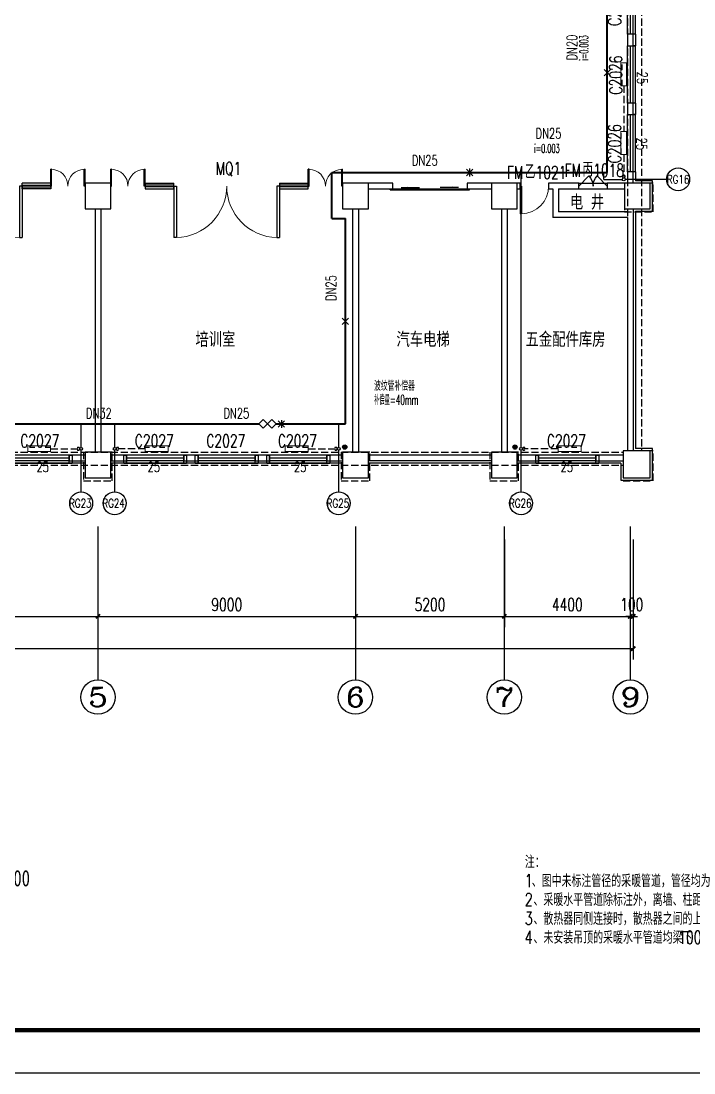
# Model space of a CAD drawing. Extents: x -37230 to 424755, y -141014 to 127947.
# Drawn here: x 285978 to 309491, y -3727 to 33030 of the extents above; entities that cross this region are included whole.
import ezdxf
from ezdxf.enums import TextEntityAlignment as Align

# ---------------------------------------------------------------- set-up
doc = ezdxf.new("R2010")
doc.units = 0
doc.header["$LTSCALE"] = 1000
doc.header["$MEASUREMENT"] = 0
doc.linetypes.add('DASH', pattern=[0.35, 0.25, -0.1])
for name, color, linetype in [('AXIS', 3, 'Continuous'), ('AXIS_TEXT', 7, 'Continuous'), ('COLUMN', 8, 'Continuous'), ('DIM-暖供水', 3, 'Continuous'), ('DIM_SYMB', 3, 'Continuous'), ('PIPE-暖供支管', 4, 'Continuous'), ('PIPE-暖回支管', 4, 'DASH'), ('S_GROUND(给排水)', 143, 'Continuous'), ('S_SURFACE(面层)', 62, 'Continuous'), ('SURFACE', 5, 'Continuous'), ('TH-散热器', 4, 'Continuous'), ('TH_TEXT', 7, 'Continuous'), ('TWT_TITLE', 7, 'Continuous'), ('VALVE-暖供水', 7, 'Continuous'), ('VPIPE-暖供支管', 4, 'Continuous'), ('WINDOW_TEXT', 8, 'Continuous'), ('暖通底图', 8, 'Continuous'), ('设备以及附件层', 7, 'Continuous')]:
    doc.layers.add(name, color=color, linetype=linetype)
doc.layers.add('PIPE-暖供水', color=1, linetype='Continuous', lineweight=40)
doc.styles.add('-宋体', font='', dxfattribs={"width": 0.75})
doc.styles.add('_TCH_AXIS', font='COMPLEX', dxfattribs={"bigfont": 'GBCBIG'})
doc.styles.add('_TCH_DIM', font='SIMPLEX', dxfattribs={"bigfont": 'GBCBIG'})
doc.styles.add('_TCH_DIM_T3', font='SIMPLEX', dxfattribs={"width": 0.705882, "bigfont": 'GBCBIG'})
doc.styles.add('_TCH_WINDOW', font='SIMPLEX', dxfattribs={"height": 3.5, "bigfont": 'GBCBIG'})
doc.styles.add('_THVAC_DIM', font='SIMPLEX', dxfattribs={"width": 0.8, "height": 3.5, "bigfont": 'HZTXT'})
doc.styles.add('_THVAC_SERIAL', font='COMPLEX', dxfattribs={"width": 0.8, "height": 3.5, "bigfont": 'HZTXT'})
doc.styles.add('COMPLEX', font='COMPLEX')
doc.styles.add('DIM_FONT', font='SIMPLEX', dxfattribs={"width": 0.7, "bigfont": 'GBCBIG'})
doc.styles.get('-宋体').set_extended_font_data('SimSun')
doc.dimstyles.new('_TCH_ARCH&&150', dxfattribs={"dimscale": 1.5, "dimtxt": 350, "dimasz": 100, "dimexe": 250, "dimexo": 300, "dimgap": 100, "dimtad": 1, "dimdec": 0, "dimzin": 0, "dimdsep": 46, "dimtxsty": 'DIM_FONT', "dimblk": 'ARCHTICK', "dimcen": 0.09, "dimclrt": 7, "dimazin": 2, "dimtfac": 1, "dimtdec": 0, "dimtix": 1, "dimtmove": 2, "dimatfit": 3, "dimfxl": 0, "dimtolj": 1, "dimtzin": 0, "dimarcsym": 0})

# ---------------------------------------------------------------- blocks, each defined once
blk = doc.blocks.new('DSAAAAAAAAAAAHHHHHHHHHHDSAAAAAACCE')
at = {"layer": 'S_SURFACE(面层)', "linetype": 'DASH'}
for p, q in [((117191, 144939), (116191, 144939)), ((116191, 144939), (116191, 143939)), ((117191, 143939), (117191, 144939)), ((116191, 143939), (117191, 143939)), ((98291, 135539), (97291, 135539)), ((97291, 135539), (97291, 134539)), ((98291, 134539), (98291, 135539)), ((107291, 135539), (106291, 135539)), ((106291, 135539), (106291, 134539)), ((107291, 134539), (107291, 135539)), ((112491, 135539), (111491, 135539)), ((111491, 135539), (111491, 134539)), ((112491, 134539), (112491, 135539)), ((117191, 135589), (116141, 135589)), ((116141, 135589), (116141, 134539)), ((117191, 134539), (117191, 135589)), ((97291, 134539), (98291, 134539)), ((106291, 134539), (107291, 134539)), ((111491, 134539), (112491, 134539)), ((116141, 134539), (117191, 134539))]:
    blk.add_line(p, q, dxfattribs=at)
blk = doc.blocks.new('geipaishuiguan')
at = {"layer": 'S_GROUND(给排水)'}
for p, q in [((-50313, 82116), (-50313, 81971)), ((-50275, 82043), (-50313, 82043)), ((-50275, 82116), (-50275, 81971))]:
    blk.add_line(p, q, dxfattribs=at)
for radius in [75, 50]:
    blk.add_circle((-50294, 82043), radius, dxfattribs=at)
blk = doc.blocks.new('gouzaozhuyi')
at = {"layer": 'COLUMN'}
blk.add_lwpolyline([(-113223, -21566), (-113223, -21866), (-113323, -21866), (-113323, -21566), (-113223, -21566)], dxfattribs=at)
blk = doc.blocks.new('_ArchTick')
at = {"color": 0, "linetype": 'ByBlock', "const_width": 0.4}
blk.add_lwpolyline([(-0.5, -0.5), (0.5, 0.5)], dxfattribs=at)
blk = doc.blocks.new('*D78')
at = {"layer": 'AXIS', "color": 0, "lineweight": -2}
for p, q in [((88791, 14915), (88791, 11852)), ((97791, 14915), (97791, 11852)), ((88791, 12227), (97791, 12227))]:
    blk.add_line(p, q, dxfattribs=at)
at = {"layer": 'Defpoints', "color": 0}
for p in [(88791, 15365), (97791, 15365), (97791, 12227)]:
    blk.add_point(p, dxfattribs=at)
at = {"layer": 'AXIS', "color": 0, "lineweight": -2, "xscale": 150, "yscale": 150, "zscale": 150, "rotation": 180}
blk.add_blockref('_ArchTick', (88791, 12227), dxfattribs=at)
at = {"layer": 'AXIS', "color": 0, "lineweight": -2, "xscale": 150, "yscale": 150, "zscale": 150}
blk.add_blockref('_ArchTick', (97791, 12227), dxfattribs=at)
at = {"layer": 'AXIS', "color": 7, "insert": (93291, 12639), "char_height": 446.2, "attachment_point": 5, "style": '_TCH_DIM_T3'}
blk.add_mtext('\\A1;9000', dxfattribs=at)
blk = doc.blocks.new('*D79')
at = {"layer": 'AXIS', "color": 0, "lineweight": -2}
for p, q in [((97791, 14915), (97791, 11852)), ((106791, 14915), (106791, 11852)), ((97791, 12227), (106791, 12227))]:
    blk.add_line(p, q, dxfattribs=at)
at = {"layer": 'Defpoints', "color": 0}
for p in [(97791, 15365), (106791, 15365), (106791, 12227)]:
    blk.add_point(p, dxfattribs=at)
at = {"layer": 'AXIS', "color": 0, "lineweight": -2, "xscale": 150, "yscale": 150, "zscale": 150, "rotation": 180}
blk.add_blockref('_ArchTick', (97791, 12227), dxfattribs=at)
at = {"layer": 'AXIS', "color": 0, "lineweight": -2, "xscale": 150, "yscale": 150, "zscale": 150}
blk.add_blockref('_ArchTick', (106791, 12227), dxfattribs=at)
at = {"layer": 'AXIS', "color": 7, "insert": (102291, 12639), "char_height": 446.2, "attachment_point": 5, "style": '_TCH_DIM_T3'}
blk.add_mtext('\\A1;9000', dxfattribs=at)
blk = doc.blocks.new('*D80')
at = {"layer": 'AXIS', "color": 0, "lineweight": -2}
for p, q in [((106791, 14915), (106791, 11852)), ((111991, 14915), (111991, 11852)), ((106791, 12227), (111991, 12227))]:
    blk.add_line(p, q, dxfattribs=at)
at = {"layer": 'Defpoints', "color": 0}
for p in [(106791, 15365), (111991, 15365), (111991, 12227)]:
    blk.add_point(p, dxfattribs=at)
at = {"layer": 'AXIS', "color": 0, "lineweight": -2, "xscale": 150, "yscale": 150, "zscale": 150, "rotation": 180}
blk.add_blockref('_ArchTick', (106791, 12227), dxfattribs=at)
at = {"layer": 'AXIS', "color": 0, "lineweight": -2, "xscale": 150, "yscale": 150, "zscale": 150}
blk.add_blockref('_ArchTick', (111991, 12227), dxfattribs=at)
at = {"layer": 'AXIS', "color": 7, "insert": (109391, 12639), "char_height": 446.2, "attachment_point": 5, "style": '_TCH_DIM_T3'}
blk.add_mtext('\\A1;5200', dxfattribs=at)
blk = doc.blocks.new('*D81')
at = {"layer": 'AXIS', "color": 0, "lineweight": -2}
for p, q in [((111991, 14915), (111991, 11852)), ((116391, 14915), (116391, 11852)), ((111991, 12227), (116391, 12227))]:
    blk.add_line(p, q, dxfattribs=at)
at = {"layer": 'Defpoints', "color": 0}
for p in [(111991, 15365), (116391, 15365), (116391, 12227)]:
    blk.add_point(p, dxfattribs=at)
at = {"layer": 'AXIS', "color": 0, "lineweight": -2, "xscale": 150, "yscale": 150, "zscale": 150, "rotation": 180}
blk.add_blockref('_ArchTick', (111991, 12227), dxfattribs=at)
at = {"layer": 'AXIS', "color": 0, "lineweight": -2, "xscale": 150, "yscale": 150, "zscale": 150}
blk.add_blockref('_ArchTick', (116391, 12227), dxfattribs=at)
at = {"layer": 'AXIS', "color": 7, "insert": (114191, 12639), "char_height": 446.2, "attachment_point": 5, "style": '_TCH_DIM_T3'}
blk.add_mtext('\\A1;4400', dxfattribs=at)
blk = doc.blocks.new('*D82')
at = {"layer": 'AXIS', "color": 0, "lineweight": -2}
for p, q in [((116391, 14915), (116391, 11852)), ((116491, 14915), (116491, 11852)), ((116391, 12227), (116241, 12227)), ((116391, 12227), (116491, 12227)), ((116491, 12227), (116641, 12227))]:
    blk.add_line(p, q, dxfattribs=at)
at = {"layer": 'Defpoints', "color": 0}
for p in [(116391, 15365), (116491, 15365), (116491, 12227)]:
    blk.add_point(p, dxfattribs=at)
at = {"layer": 'AXIS', "color": 0, "lineweight": -2, "xscale": 150, "yscale": 150, "zscale": 150}
blk.add_blockref('_ArchTick', (116391, 12227), dxfattribs=at)
at = {"layer": 'AXIS', "color": 0, "lineweight": -2, "xscale": 150, "yscale": 150, "zscale": 150, "rotation": 180}
blk.add_blockref('_ArchTick', (116491, 12227), dxfattribs=at)
at = {"layer": 'AXIS', "color": 7, "insert": (116441, 12639), "char_height": 446.2, "attachment_point": 5, "style": '_TCH_DIM_T3'}
blk.add_mtext('\\A1;100', dxfattribs=at)
blk = doc.blocks.new('*D83')
at = {"layer": 'AXIS', "color": 0, "lineweight": -2}
for p, q in [((67091, 14915), (67091, 10723)), ((116491, 14915), (116491, 10723)), ((67091, 11098), (116491, 11098))]:
    blk.add_line(p, q, dxfattribs=at)
at = {"layer": 'Defpoints', "color": 0}
for p in [(67091, 15365), (116491, 15365), (116491, 11098)]:
    blk.add_point(p, dxfattribs=at)
at = {"layer": 'AXIS', "color": 0, "lineweight": -2, "xscale": 150, "yscale": 150, "zscale": 150, "rotation": 180}
blk.add_blockref('_ArchTick', (67091, 11098), dxfattribs=at)
at = {"layer": 'AXIS', "color": 0, "lineweight": -2, "xscale": 150, "yscale": 150, "zscale": 150}
blk.add_blockref('_ArchTick', (116491, 11098), dxfattribs=at)
at = {"layer": 'AXIS', "color": 7, "insert": (91791, 11510), "char_height": 446.2, "attachment_point": 5, "style": '_TCH_DIM_T3'}
blk.add_mtext('\\A1;49400', dxfattribs=at)
blk = doc.blocks.new('_AXISO')
blk.add_circle((0, 0), 0.5)
at = {"layer": 'AXIS_TEXT', "style": 'COMPLEX', "width": 1.041667}
blk.add_attdef('A', text='', height=0.56, dxfattribs=at).set_placement((-0.25, -0.28), (0.25, -0.28), align=Align.FIT)
blk = doc.blocks.new('我')
at = {"layer": 'TWT_TITLE'}
blk.add_lwpolyline([(-144001, -68537), (-54901, -68537), (-54901, -5537), (-144001, -5537)], close=True, dxfattribs=at)
at = {"layer": 'TWT_TITLE', "const_width": 150}
blk.add_lwpolyline([(-140251, -67037), (-56401, -67037), (-56401, -7037), (-140251, -7037)], close=True, dxfattribs=at)
blk = doc.blocks.new('$DorLib2D$00000116')
at = {"color": 0}
for p, q in [((-0.5, 0), (-0.146, 0.354)), ((0.5, 0), (0.146, 0.354))]:
    blk.add_line(p, q, dxfattribs=at)
for centre, start, end in [((-0.5, 0), 0, 45), ((0.5, 0), 135, 180)]:
    blk.add_arc(centre, 0.5, start, end, dxfattribs=at)
blk = doc.blocks.new('$DorLib2D$00000001')
for p, q in [((0.45, 0.975), (0.5, 0.975)), ((0.45, 0), (0.45, 0.975)), ((0.5, 0), (0.5, 0.975)), ((0.5, 0), (0.45, 0))]:
    blk.add_line(p, q)
at = {"lineweight": 13}
blk.add_arc((0.475, 0), 0.975, 91.4693, 180, dxfattribs=at)
blk = doc.blocks.new('$DorLib2D$00000130')
at = {"color": 0, "linetype": 'Continuous'}
for p, q in [((-0.533, 0.66), (-0.533, 0.513)), ((0, 0.66), (-0.533, 0.66)), ((0, 0.513), (0, 0.66)), ((0.533, 0.66), (0, 0.66)), ((0.533, 0.66), (0.533, 0.513)), ((0, 0.513), (-0.533, 0.513)), ((0.533, 0.513), (0, 0.513)), ((-0.385, 0.269), (-0.14, 0.269)), ((-0.385, 0.269), (-0.3, 0.214)), ((-0.3, 0.214), (-0.3, 0.269)), ((0.385, 0.269), (0.14, 0.269)), ((0.3, 0.214), (0.3, 0.269)), ((0.385, 0.269), (0.3, 0.214))]:
    blk.add_line(p, q, dxfattribs=at)
blk = doc.blocks.new('$WINLIB2D$00000001')
at = {"color": 0}
for points in [[(-0.5, 0.5), (-0.5, -0.5)], [(-0.5, 0.5), (0.5, 0.5)], [(0.5, -0.5), (0.5, 0.5)], [(0.5, 0.167), (-0.5, 0.167)], [(0.5, -0.167), (-0.5, -0.167)], [(-0.5, -0.5), (0.5, -0.5)]]:
    blk.add_lwpolyline(points, dxfattribs=at)
blk = doc.blocks.new('_FZH')
blk.add_lwpolyline([(-0.5, -0.5), (0.5, -0.5), (0.5, 0.5), (-0.5, 0.5)], close=True)
blk = doc.blocks.new('$DorLib2D$00000002')
for p, q in [((-0.5, 0), (-0.5, 0.4875)), ((-0.475, 0.4875), (-0.5, 0.4875)), ((-0.475, 0), (-0.475, 0.4875)), ((0.475, 0), (0.475, 0.4875)), ((0.475, 0.4875), (0.5, 0.4875)), ((0.5, 0), (0.5, 0.4875)), ((-0.5, 0), (-0.475, 0)), ((0.5, 0), (0.475, 0))]:
    blk.add_line(p, q)
at = {"lineweight": 13}
for centre, start, end in [((-0.4875, 0), 0, 88.53072), ((0.4875, 0), 91.46928, 180)]:
    blk.add_arc(centre, 0.4875, start, end, dxfattribs=at)
blk = doc.blocks.new('$VALVE$00000780')
at = {"layer": '设备以及附件层'}
for points in [[(-37, -37), (37, 37)], [(37, -37), (-37, 37)], [(0, 45), (0, -45)]]:
    blk.add_lwpolyline(points, dxfattribs=at)
blk = doc.blocks.new('$VALVE$00000440')
for points in [[(-75, -75), (0, 0), (-75, 75), (-150, 0)], [(75, -75), (150, 0), (75, 75), (0, 0)]]:
    blk.add_lwpolyline(points, close=True)
for p in [(-150, 0), (150, 0)]:
    blk.add_point(p)
blk = doc.blocks.new('i')
at = {"layer": 'AXIS'}
ref = blk.add_blockref('_AXISO', (116391.4, 9405.2), dxfattribs=dict(at, xscale=1200, yscale=1200, zscale=1200))
ref.add_attrib('A', '9', dxfattribs={"layer": 'AXIS_TEXT', "height": 678.8, "style": '_TCH_AXIS', "width": 1.5}).set_placement((116052, 9065.8), (116730.8, 9065.8), align=Align.FIT)
for p1, p2, distance, picture, middle in [((67091.4, 15365.2), (116491.4, 15365.2), -4267.7, '*D83', (91791.4, 11510)), ((88791.4, 15365.2), (97791.4, 15365.2), -3138.6, '*D78', (93291.4, 12639.1)), ((97791.4, 15365.2), (106791.4, 15365.2), -3138.6, '*D79', (102291.4, 12639.1)), ((106791.4, 15365.2), (111991.4, 15365.2), -3138.6, '*D80', (109391.4, 12639.1)), ((111991.4, 15365.2), (116391.4, 15365.2), -3138.6, '*D81', (114191.4, 12639.1)), ((116391.4, 15365.2), (116491.4, 15365.2), -3138.6, '*D82', (116441.4, 12639.1))]:
    dim = blk.add_aligned_dim(p1=p1, p2=p2, distance=distance, dimstyle='_TCH_ARCH&&150', dxfattribs=at)
    dim.commit()
    dim.dimension.update_dxf_attribs({"geometry": picture, "text_midpoint": middle})

msp = doc.modelspace()

# ---------------------------------------------------------------- linework, layer by layer
at = {"color": 3}
for p, q in [((308540.1, 27498.3), (307087, 27498.3, 750)), ((288077.4, 16580.1), (288077.4, 18033.2, 750)), ((289250.3, 16580.1), (289250.3, 18033.2, 750)), ((297077.4, 16580.1), (297077.4, 18033.2, 750)), ((303450.3, 16580.1), (303450.3, 18033.2, 750))]:
    msp.add_line(p, q, dxfattribs=at)
at = {"layer": 'AXIS'}
for p, q in [((288663.8, 15365.2), (288663.8, 10005.2)), ((297663.8, 15365.2), (297663.8, 10005.2)), ((302863.8, 15365.2), (302863.8, 10005.2)), ((307263.8, 15365.2), (307263.8, 10005.2))]:
    msp.add_line(p, q, dxfattribs=at)
at = {"layer": 'DIM-暖供水'}
for points in [[(305900, 32863, 0, 0, 0), (305900, 31563, 53.3, 0, 0), (305900, 31363, 0, 0, 0)], [(305129.4, 28324, 0, 0, 0), (303829.4, 28324, 53.3, 0, 0), (303629.4, 28324, 0, 0, 0)]]:
    msp.add_lwpolyline(points, format="xyseb", dxfattribs=at)
for centre in [(308940.1, 27498.3), (288077.4, 16180.1), (289250.3, 16180.1), (297077.4, 16180.1), (303450.3, 16180.1)]:
    msp.add_circle(centre, 400, dxfattribs=at)
at = {"layer": 'PIPE-暖供支管', "linetype": 'Continuous'}
for p, q in [((303450.3, 18133.2), (303450.3, 27737.5)), ((306343.9, 27498.3), (306343.9, 27737.5)), ((306343.9, 27498.3), (306987, 27498.3)), ((288077.4, 18133.2), (288077.4, 18950.7)), ((289250.3, 18133.2), (289250.3, 18950.7)), ((297077.4, 18133.2), (297077.4, 18950.7))]:
    msp.add_line(p, q, dxfattribs=at)
for centre in [(307037, 27498.3), (307037, 27498.3), (288077.4, 18083.2), (288077.4, 18083.2), (289250.3, 18083.2), (289250.3, 18083.2), (297077.4, 18083.2), (297077.4, 18083.2), (303450.3, 18083.2), (303450.3, 18083.2)]:
    msp.add_circle(centre, 50, dxfattribs=at)
at = {"layer": 'PIPE-暖供水', "linetype": 'Continuous'}
for p, q in [((306463, 27737.5), (306463, 34704.8)), ((296839.9, 26129.8), (296839.9, 27737.5)), ((296839.9, 27737.5), (306463, 27737.5)), ((296839.9, 26129.8), (297312, 26129.8)), ((297312, 18950.7), (297312, 26129.8)), ((258571.8, 18950.7), (294289.1, 18950.7)), ((294889.1, 18950.7), (297312, 18950.7))]:
    msp.add_line(p, q, dxfattribs=at)
at = {"layer": 'PIPE-暖回支管', "linetype": 'DASH'}
for p, q in [((307037, 30765.2), (307037, 29165.2)), ((307037, 28365.2), (307037, 27598.3)), ((287012.7, 18083.2), (287977.4, 18083.2)), ((290315, 18083.2), (289350.3, 18083.2)), ((296012.7, 18083.2), (296977.4, 18083.2)), ((304745.5, 18083.2), (303550.3, 18083.2))]:
    msp.add_line(p, q, dxfattribs=at)
for centre, start, end in [((307037, 27598.3), 135, 45), ((287977.4, 18083.2), 225, 135), ((289350.3, 18083.2), 45, 315), ((296977.4, 18083.2), 225, 135), ((303550.3, 18083.2), 45, 315)]:
    msp.add_arc(centre, 50, start, end, dxfattribs=at)
at = {"layer": 'SURFACE', "color": 8}
for p, q in [((307443.8, 32565.2), (307363.8, 32565.2)), ((307443.8, 32565.2), (307443.8, 32165.2)), ((307443.8, 32165.2), (307363.8, 32165.2)), ((307443.8, 30165.2), (307363.8, 30165.2)), ((307443.8, 30165.2), (307443.8, 29765.2)), ((307443.8, 29765.2), (307363.8, 29765.2)), ((307443.8, 27765.2), (307363.8, 27765.2)), ((307443.8, 27765.2), (307443.8, 27445.2)), ((308043.8, 27445.2), (307443.8, 27445.2)), ((308043.8, 26385.2), (308043.8, 27445.2)), ((307443.8, 26385.2), (307443.8, 26265.2)), ((307443.8, 26385.2), (308043.8, 26385.2)), ((307443.8, 26265.2), (307443.8, 18095.2)), ((308043.8, 18095.2), (307443.8, 18095.2)), ((308043.8, 16985.2), (308043.8, 18095.2)), ((287663.8, 17585.2), (287663.8, 17665.2)), ((289663.8, 17585.2), (289663.8, 17665.2)), ((291663.8, 17585.2), (291663.8, 17665.2)), ((292163.8, 17585.2), (292163.8, 17665.2)), ((294163.8, 17585.2), (294163.8, 17665.2)), ((294663.8, 17585.2), (294663.8, 17665.2)), ((296663.8, 17585.2), (296663.8, 17665.2)), ((304063.8, 17585.2), (304063.8, 17665.2)), ((306063.8, 17585.2), (306063.8, 17665.2)), ((288213.8, 17585.2), (287663.8, 17585.2)), ((289663.8, 17585.2), (289113.8, 17585.2)), ((292163.8, 17585.2), (291663.8, 17585.2)), ((294663.8, 17585.2), (294163.8, 17585.2)), ((297213.8, 17585.2), (296663.8, 17585.2)), ((302413.8, 17585.2), (298113.8, 17585.2)), ((304063.8, 17585.2), (303313.8, 17585.2)), ((306933.8, 17585.2), (306063.8, 17585.2)), ((306933.8, 17585.2), (306933.8, 16985.2)), ((306933.8, 16985.2), (308043.8, 16985.2))]:
    msp.add_line(p, q, dxfattribs=at)
at = {"layer": 'TH-散热器', "color": 3, "const_width": 35}
for points in [[(306937, 31565.2), (306937, 30765.2), (307137, 30765.2), (307137, 31565.2)], [(306937, 29165.2), (306937, 28365.2), (307137, 28365.2), (307137, 29165.2)], [(286212.7, 17983.2), (287012.7, 17983.2), (287012.7, 18183.2), (286212.7, 18183.2)], [(291115, 18183.2), (290315, 18183.2), (290315, 17983.2), (291115, 17983.2)], [(295212.7, 17983.2), (296012.7, 17983.2), (296012.7, 18183.2), (295212.7, 18183.2)], [(305545.5, 18183.2), (304745.5, 18183.2), (304745.5, 17983.2), (305545.5, 17983.2)]]:
    msp.add_lwpolyline(points, close=True, dxfattribs=at)
at = {"layer": 'VPIPE-暖供支管', "linetype": 'Continuous'}
for centre in [(307037, 27498.3), (289250.3, 18083.2), (297077.4, 18083.2), (303450.3, 18083.2)]:
    msp.add_circle(centre, 50, dxfattribs=at)
at = {"layer": '暖通底图', "color": 8, "linetype": 'DASH'}
for p, q in [((307163.8, 44315.2), (307163.8, 18015.2)), ((307663.8, 44315.2), (307663.8, 18015.2)), ((258313.8, 17965.2), (307013.8, 17965.2)), ((258313.8, 17515.2), (307013.8, 17515.2))]:
    msp.add_line(p, q, dxfattribs=at)
at = {"layer": '暖通底图', "color": 8}
for p, q in [((307163.8, 32565.2), (307163.8, 32165.2)), ((307363.8, 32565.2), (307163.8, 32565.2)), ((307363.8, 32165.2), (307363.8, 32565.2)), ((307163.8, 32165.2), (307363.8, 32165.2)), ((307163.8, 30165.2), (307163.8, 29765.2)), ((307363.8, 30165.2), (307163.8, 30165.2)), ((307363.8, 29765.2), (307363.8, 30165.2)), ((307163.8, 29765.2), (307363.8, 29765.2)), ((307363.8, 27765.2), (307163.8, 27765.2)), ((307163.8, 27765.2), (307163.8, 27365.2)), ((307363.8, 27365.2), (307363.8, 27765.2)), ((298963.8, 27365.2), (298113.8, 27365.2)), ((298963.8, 27165.2), (298963.8, 27365.2)), ((302413.8, 27365.2), (301563.8, 27365.2)), ((301563.8, 27365.2), (301563.8, 27165.2)), ((303413.8, 27365.2), (303313.8, 27365.2)), ((303413.8, 27165.2), (303413.8, 27365.2)), ((304663.8, 27365.2), (304413.8, 27365.2)), ((304413.8, 27365.2), (304413.8, 27165.2)), ((305463.8, 27365.2), (304663.8, 27365.2)), ((305463.8, 27365.2), (306463.8, 27365.2)), ((305463.8, 27165.2), (305463.8, 27365.2)), ((307063.8, 27365.2), (306463.8, 27365.2)), ((306463.8, 27365.2), (306463.8, 27165.2)), ((298113.8, 27165.2), (298963.8, 27165.2)), ((301563.8, 27165.2), (302413.8, 27165.2)), ((303313.8, 27165.2), (303413.8, 27165.2)), ((304413.8, 27165.2), (304563.8, 27165.2)), ((304563.8, 27165.2), (304563.8, 26165.2)), ((304763.8, 27165.2), (304763.8, 26365.2)), ((304763.8, 27165.2), (305463.8, 27165.2)), ((305463.8, 27165.2), (306463.8, 27165.2)), ((306463.8, 27165.2), (307063.8, 27165.2)), ((288563.8, 26465.2), (288563.8, 17965.2)), ((288763.8, 26465.2), (288763.8, 17965.2)), ((297563.8, 26465.2), (297563.8, 17965.2)), ((297763.8, 26465.2), (297763.8, 17965.2)), ((302763.8, 26465.2), (302763.8, 17965.2)), ((302963.8, 26465.2), (302963.8, 17965.2)), ((307163.8, 26465.2), (307163.8, 26365.2)), ((307363.8, 26465.2), (307363.8, 26265.2)), ((307163.8, 26165.2), (304563.8, 26165.2)), ((307163.8, 26365.2), (304763.8, 26365.2)), ((307163.8, 26165.2), (307163.8, 18015.2)), ((307363.8, 26265.2), (307363.8, 18015.2)), ((288213.8, 17865.2), (287663.8, 17865.2)), ((287663.8, 17865.2), (287663.8, 17665.2)), ((287663.8, 17665.2), (288213.8, 17665.2)), ((289663.8, 17865.2), (289113.8, 17865.2)), ((289113.8, 17665.2), (289663.8, 17665.2)), ((289663.8, 17665.2), (289663.8, 17865.2)), ((292163.8, 17865.2), (291663.8, 17865.2)), ((291663.8, 17865.2), (291663.8, 17665.2)), ((291663.8, 17665.2), (292163.8, 17665.2)), ((292163.8, 17665.2), (292163.8, 17865.2)), ((294663.8, 17865.2), (294163.8, 17865.2)), ((294163.8, 17865.2), (294163.8, 17665.2)), ((294163.8, 17665.2), (294663.8, 17665.2)), ((294663.8, 17665.2), (294663.8, 17865.2)), ((297213.8, 17865.2), (296663.8, 17865.2)), ((296663.8, 17865.2), (296663.8, 17665.2)), ((296663.8, 17665.2), (297213.8, 17665.2)), ((302413.8, 17865.2), (298113.8, 17865.2)), ((302413.8, 17665.2), (298113.8, 17665.2)), ((304063.8, 17865.2), (303313.8, 17865.2)), ((303313.8, 17665.2), (304063.8, 17665.2)), ((304063.8, 17665.2), (304063.8, 17865.2)), ((307013.8, 17865.2), (306063.8, 17865.2)), ((306063.8, 17865.2), (306063.8, 17665.2)), ((306063.8, 17665.2), (307013.8, 17665.2)), ((287663.8, 17565.2), (285663.8, 17565.2)), ((291663.8, 17565.2), (289663.8, 17565.2)), ((294163.8, 17565.2), (292163.8, 17565.2)), ((296663.8, 17565.2), (294663.8, 17565.2)), ((306063.8, 17565.2), (304063.8, 17565.2))]:
    msp.add_line(p, q, dxfattribs=at)

# ---------------------------------------------------------------- block references
for name, p in [('我', (384071.6, 64809.9)), ('i', (190875.5, 0.7))]:
    msp.add_blockref(name, p)
at = {"layer": 'AXIS'}
ref = msp.add_blockref('_AXISO', (288663.8, 9405.2), dxfattribs=dict(at, xscale=1200, yscale=1200, zscale=1200))
ref.add_attrib('A', '5', dxfattribs={"layer": 'AXIS_TEXT', "height": 678.8, "style": '_TCH_AXIS', "width": 1.5}).set_placement((288324.4, 9065.8), (289003.2, 9065.8), align=Align.FIT)
ref = msp.add_blockref('_AXISO', (297663.8, 9405.2), dxfattribs=dict(at, xscale=1200, yscale=1200, zscale=1200))
ref.add_attrib('A', '6', dxfattribs={"layer": 'AXIS_TEXT', "height": 678.8, "style": '_TCH_AXIS', "width": 1.5}).set_placement((297324.4, 9065.8), (298003.2, 9065.8), align=Align.FIT)
ref = msp.add_blockref('_AXISO', (302863.8, 9405.2), dxfattribs=dict(at, xscale=1200, yscale=1200, zscale=1200))
ref.add_attrib('A', '7', dxfattribs={"layer": 'AXIS_TEXT', "height": 678.8, "style": '_TCH_AXIS', "width": 1.5}).set_placement((302524.4, 9065.8), (303203.2, 9065.8), align=Align.FIT)
ref = msp.add_blockref('_AXISO', (307263.8, 9405.2), dxfattribs=dict(at, xscale=1200, yscale=1200, zscale=1200))
ref.add_attrib('A', '9', dxfattribs={"layer": 'AXIS_TEXT', "height": 678.8, "style": '_TCH_AXIS', "width": 1.5}).set_placement((306924.4, 9065.8), (307603.2, 9065.8), align=Align.FIT)
at = {"layer": 'VALVE-暖供水', "xscale": 3, "yscale": 3, "zscale": 3, "rotation": 359.9999999999999}
for p in [(306463, 31221.2), (301651.5, 27737.5), (297312, 22540.2), (295076.4, 18950.7)]:
    msp.add_blockref('$VALVE$00000780', p, dxfattribs=at)
at = {"layer": 'VALVE-暖供水', "xscale": 2, "yscale": 2, "zscale": 2}
msp.add_blockref('$VALVE$00000440', (294589.1, 18950.7), dxfattribs=at)
at = {"layer": '暖通底图', "color": 8}
for name, p in [('DSAAAAAAAAAAAHHHHHHHHHHDSAAAAAACCE', (190872.4, -117573.7)), ('gouzaozhuyi', (400987.3, 39431.1)), ('gouzaozhuyi', (402887.3, 39431.1)), ('gouzaozhuyi', (404987.3, 39431.1)), ('gouzaozhuyi', (405387.3, 39431.1)), ('gouzaozhuyi', (407487.3, 39431.1)), ('gouzaozhuyi', (407887.3, 39431.1)), ('gouzaozhuyi', (409987.3, 39431.1)), ('gouzaozhuyi', (417287.3, 39431.1)), ('gouzaozhuyi', (419387.3, 39431.1))]:
    msp.add_blockref(name, p, dxfattribs=at)
ref = msp.add_blockref('$WINLIB2D$00000001', (307303.8, 33565.2), dxfattribs=dict(at, xscale=-2000, yscale=280, zscale=280, rotation=270))
ref.add_attrib('A', 'C2026', (306942.8, 32860.2), dxfattribs={"layer": 'WINDOW_TEXT', "color": 8, "height": 446.25, "rotation": 90, "style": '_TCH_WINDOW', "width": 0.705882})
ref = msp.add_blockref('$WINLIB2D$00000001', (307303.8, 31165.2), dxfattribs=dict(at, xscale=-2000, yscale=280, zscale=280, rotation=270))
ref.add_attrib('A', 'C2026', (306983.3, 30460.2), dxfattribs={"layer": 'WINDOW_TEXT', "color": 8, "height": 446.25, "rotation": 90, "style": '_TCH_WINDOW', "width": 0.705882})
ref = msp.add_blockref('$WINLIB2D$00000001', (307303.8, 28765.2), dxfattribs=dict(at, xscale=-2000, yscale=280, zscale=280, rotation=270))
ref.add_attrib('A', 'C2026', (306942.8, 28060.2), dxfattribs={"layer": 'WINDOW_TEXT', "color": 8, "height": 446.25, "rotation": 90, "style": '_TCH_WINDOW', "width": 0.705882})
ref = msp.add_blockref('$DorLib2D$00000002', (284163.8, 27265.2), dxfattribs=dict(at, xscale=3700, yscale=-3700, zscale=200))
ref.add_attrib('A', 'MQ1', (283781.3, 27654.6), dxfattribs={"layer": 'WINDOW_TEXT', "color": 8, "height": 446.25, "style": '_TCH_WINDOW', "width": 0.705882})
ref = msp.add_blockref('$DorLib2D$00000002', (293163.8, 27265.2), dxfattribs=dict(at, xscale=-3700, yscale=-3700, zscale=200))
ref.add_attrib('A', 'MQ1', (292781.3, 27654.6), dxfattribs={"layer": 'WINDOW_TEXT', "color": 8, "height": 446.25, "style": '_TCH_WINDOW', "width": 0.705882})
at = {"layer": '暖通底图', "color": 8, "zscale": 200}
for name, p, xscale, yscale in [('$DorLib2D$00000002', (287613.8, 27265.2), 1200, 1200), ('$DorLib2D$00000002', (289713.8, 27265.2), -1200, 1200), ('$DorLib2D$00000002', (296613.8, 27265.2), -1200, 1200), ('$DorLib2D$00000116', (305963.8, 27265.2), -1000, 1000), ('$WINLIB2D$00000001', (286513.8, 27265.2), -1000.000000002387, 200), ('$WINLIB2D$00000001', (290813.8, 27265.2), 1000.000000002387, 200), ('$WINLIB2D$00000001', (295513.8, 27265.2), 1000.000000002387, 200), ('$DorLib2D$00000130', (300263.8, 27265.2), -2600, -200), ('$DorLib2D$00000001', (303913.8, 27265.2), -1000, -1000)]:
    msp.add_blockref(name, p, dxfattribs=dict(at, xscale=xscale, yscale=yscale))
at = {"layer": '暖通底图', "color": 8}
for p, xscale, yscale, zscale, rotation in [((288663.8, 26915.2), 900, 900, 900, 90), ((297663.8, 26915.2), 900, 900, 900, 90), ((302863.8, 26915.2), 900, 900, 900, 90), ((307513.8, 26915.2), 900.0000000005311, 900.0000000004075, 900.0000000004075, 90.00000000002595), ((307488.8, 17540.2), 950.0000000017935, 950.000000000291, 950.000000000291, 89.99999999996841), ((288663.8, 17515.2), 899.9999999993015, 899.9999999994179, 899.9999999994179, 90.0000000000037), ((297663.8, 17515.2), 899.9999999993015, 899.9999999994179, 899.9999999994179, 90.0000000000037), ((302863.8, 17515.2), 899.9999999993015, 899.9999999994179, 899.9999999994179, 90.0000000000037)]:
    msp.add_blockref('_FZH', p, dxfattribs=dict(at, xscale=xscale, yscale=yscale, zscale=zscale, rotation=rotation))
ref = msp.add_blockref('$WINLIB2D$00000001', (286663.8, 17725.2), dxfattribs=dict(at, xscale=2000, yscale=280, zscale=280, rotation=180))
ref.add_attrib('A', 'C2027', (285951.3, 18134.6), dxfattribs={"layer": 'WINDOW_TEXT', "color": 8, "height": 446.25, "style": '_TCH_WINDOW', "width": 0.705882})
ref = msp.add_blockref('$WINLIB2D$00000001', (290663.8, 17725.2), dxfattribs=dict(at, xscale=2000, yscale=280, zscale=280, rotation=180))
ref.add_attrib('A', 'C2027', (289951.3, 18134.6), dxfattribs={"layer": 'WINDOW_TEXT', "color": 8, "height": 446.25, "style": '_TCH_WINDOW', "width": 0.705882})
ref = msp.add_blockref('$WINLIB2D$00000001', (293163.8, 17725.2), dxfattribs=dict(at, xscale=2000, yscale=280, zscale=280, rotation=180))
ref.add_attrib('A', 'C2027', (292451.3, 18134.6), dxfattribs={"layer": 'WINDOW_TEXT', "color": 8, "height": 446.25, "style": '_TCH_WINDOW', "width": 0.705882})
ref = msp.add_blockref('$WINLIB2D$00000001', (295663.8, 17725.2), dxfattribs=dict(at, xscale=2000, yscale=280, zscale=280, rotation=180))
ref.add_attrib('A', 'C2027', (294951.3, 18134.6), dxfattribs={"layer": 'WINDOW_TEXT', "color": 8, "height": 446.25, "style": '_TCH_WINDOW', "width": 0.705882})
ref = msp.add_blockref('$WINLIB2D$00000001', (305063.8, 17725.2), dxfattribs=dict(at, xscale=2000, yscale=280, zscale=280, rotation=180))
ref.add_attrib('A', 'C2027', (304351.3, 18134.6), dxfattribs={"layer": 'WINDOW_TEXT', "color": 8, "height": 446.25, "style": '_TCH_WINDOW', "width": 0.705882})
at = {"layer": '暖通底图', "color": 8, "rotation": 180}
for p in [(246994.7, 100183.5), (252944.7, 100183.5)]:
    msp.add_blockref('geipaishuiguan', p, dxfattribs=at)

# ---------------------------------------------------------------- texts
at = {"layer": 'DIM-暖供水', "color": 7, "style": '_THVAC_DIM', "width": 0.564706}
msp.add_text('i=0.003', height=297.5, rotation=90, dxfattribs=at).set_placement((305795, 31641))
msp.add_text('i=0.003', height=297.5, dxfattribs=at).set_placement((303907.4, 28429))
at = {"layer": 'DIM_SYMB', "color": 7, "style": '-宋体', "width": 0.75}
msp.add_text('1:100', height=569.62, dxfattribs=at).set_placement((284837.8, 2794.2))
at = {"layer": 'TH_TEXT', "color": 3, "style": '_TCH_DIM', "width": 0.705882}
for s, rotation, p in [('DN20', 90, (305409.1, 31650.1)), ('25', 270, (307506.4, 31261.6)), ('25', 270, (307483.1, 28956.8)), ('DN25', 90, (296991, 23247.6))]:
    msp.add_text(s, height=360, rotation=rotation, dxfattribs=at).set_placement(p)
at = {"layer": 'TH_TEXT', "color": 3, "style": '_TCH_DIM'}
for s, height, width, p in [('DN25', 360, 0.705882, (303956.9, 28921.2)), ('DN25', 360, 0.705882, (299634.3, 27977.6)), ('波纹管补偿器', 339.28, 0.7, (298313.8, 20109.6)), ('补偿量=40mm', 351.75, 0.525, (298313.8, 19617.1)), ('DN32', 360, 0.705882, (288246.2, 19146.2)), ('DN25', 360, 0.705882, (293049.7, 19146.2)), ('25', 360, 0.705882, (286516.3, 17271.9)), ('25', 360, 0.705882, (290399.9, 17271.9)), ('25', 360, 0.705882, (295516.3, 17271.9)), ('25', 360, 0.705882, (304830.5, 17271.9)), ('1', 450, 0.705882, (303581.4, 2767.4)), ('2', 450, 0.705882, (303581.4, 2107.4)), ('3', 450, 0.705882, (303581.4, 1447.4)), ('4', 450, 0.705882, (303581.4, 787.4)), ('100mm', 450, 0.705882, (308939.2, 787.4))]:
    msp.add_text(s, height=height, dxfattribs=dict(at, width=width)).set_placement(p)
at = {"layer": 'TH_TEXT', "style": '_THVAC_SERIAL', "width": 0.752941}
for s, p in [('RG16', (308545.4, 27349.6)), ('RG23', (287656, 16031.3)), ('RG24', (288818.3, 16031.3)), ('RG25', (296656, 16031.3)), ('RG26', (303028.9, 16031.3))]:
    msp.add_text(s, height=297.5, dxfattribs=at).set_placement(p)
at = {"layer": 'TH_TEXT', "color": 3, "style": '_TCH_DIM'}
for s, height, p in [('注：', 434.04, (303581.4, 3427.4)), ('、图中未标注管径的采暖管道，管径均为', 434.043, (303823.4, 2767.4)), ('、采暖水平管道除标注外，离墙、柱距离均为', 434.043, (303883.9, 2107.4)), ('、散热器同侧连接时，散热器之间的上下连接管应与散热器接口同径。', 434.043, (303883.9, 1447.4)), ('、未安装吊顶的采暖水平管道均梁下', 434.043, (303883.9, 787.4))]:
    msp.add_text(s, height=height, dxfattribs=at).set_placement(p)
at = {"layer": 'WINDOW_TEXT', "color": 8, "style": '_TCH_WINDOW', "width": 0.705882}
for s, p in [('FM', (302957, 27515.2)), ('1021', (303955.6, 27515.2)), ('FM', (304969.5, 27590.6)), ('1018', (305968.1, 27590.6))]:
    msp.add_text(s, height=446.25, dxfattribs=at).set_placement(p)
at = {"layer": 'WINDOW_TEXT', "color": 8, "style": '_TCH_WINDOW'}
for s, p in [('乙', (303587, 27515.2)), ('丙', (305599.5, 27590.6))]:
    msp.add_text(s, height=506.4, dxfattribs=at).set_placement(p)
at = {"layer": '暖通底图', "color": 8, "style": '-宋体', "width": 0.75}
for s, p in [('电', (305154, 26488.7)), ('井', (305883.2, 26488.7)), ('培训室', (292070, 21690.6)), ('汽车电梯', (299095.7, 21690.6)), ('五金配件库房', (303603.2, 21690.6))]:
    msp.add_text(s, height=455.7, dxfattribs=at).set_placement(p)

doc.saveas('drawing.dxf')
